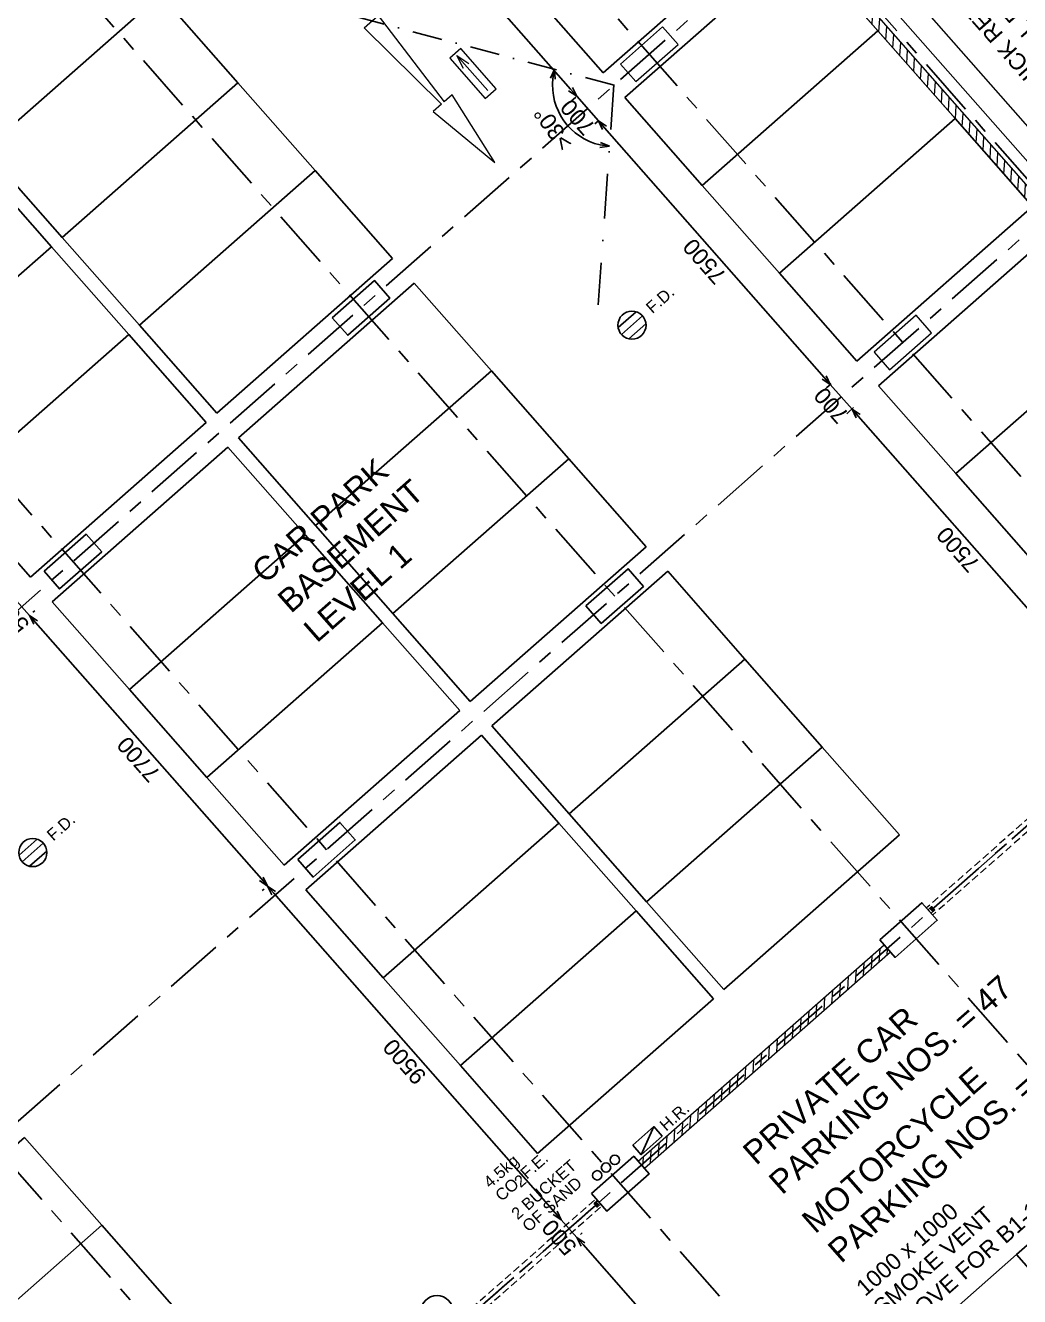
# Model space of a CAD drawing. Header units: millimetres. Extents: x 833681652 to 834427839, y 817425676 to 818089765.
# Drawn here: x 834338984 to 834360221, y 817971130 to 817998280 of the extents above; entities that cross this region are included whole.
import ezdxf

# ---------------------------------------------------------------- set-up
doc = ezdxf.new("R2010")
doc.units = ezdxf.units.MM
doc.header["$LTSCALE"] = 100
for name, pattern in [('DASHDOT2', [12.7, 6.35, -3.175, 0, -3.175]), ('Grid Line', [22.225, 12.7, -3.175, 3.175, -3.175]), ('Hidden', [9.525, 6.35, -3.175])]:
    doc.linetypes.add(name, pattern=pattern)
for name, color, linetype in [('A-COLS', 3, 'Continuous'), ('DLN020__', 6, 'Continuous'), ('DLN030_1', 1, 'Continuous'), ('DLN0401_', 7, 'Continuous'), ('DLN043__Room Name', 7, 'Continuous'), ('DLN220__', 7, 'Continuous'), ('DLN580__', 4, 'Continuous'), ('DLN660', 1, 'Continuous'), ('DLN810__', 1, 'Continuous'), ('HOZE REEL', 1, 'Continuous'), ('MOE', 6, 'DASHDOT2')]:
    doc.layers.add(name, color=color, linetype=linetype)
for name, color, linetype, lineweight in [('A-GENM', 6, 'Continuous', 9), ('A-WALL', 7, 'Continuous', 9), ('A829_ROAD', 1, 'Continuous', 0), ('DLN040__', 3, 'Continuous', 0)]:
    doc.layers.add(name, color=color, linetype=linetype, lineweight=lineweight)
doc.styles.get("Standard").update_dxf_attribs({"font": 'swiss.ttf'})
doc.styles.add('Swis721tBT', font='swissl.ttf')
doc.dimstyles.new('INTDIM350', dxfattribs={"dimtxt": 350, "dimasz": 200, "dimexe": 100, "dimexo": 150, "dimgap": 100, "dimtad": 1, "dimdec": 0, "dimzin": 9, "dimdsep": 46, "dimtxsty": 'Swis721tBT', "dimblk": 'OPEN30', "dimcen": -125, "dimclrd": 256, "dimclre": 256, "dimclrt": 2, "dimaunit": 1, "dimadec": 1, "dimazin": 0, "dimtfac": 0.444444, "dimtdec": 0, "dimtix": 1, "dimtmove": 2, "dimatfit": 3, "dimldrblk": 'OPEN30', "dimfxl": 0, "dimtolj": 1, "dimlwd": -1, "dimlwe": -1, "dimarcsym": 0})
pattern_1 = [(86.3502, (834261331.75, 817978739.76), (-158.42802, 10.10571), [])]

# ---------------------------------------------------------------- blocks, each defined once
blk = doc.blocks.new('DLN_Parking - Parking - 2500 x 5000 _WL_-V2-Car Park_B2_F')
at = {"layer": 'DLN660'}
for p, q in [((2500, 0), (0, 0)), ((0, 0), (0, -5000)), ((2500, -5000), (2500, 0)), ((0, -5000), (2500, -5000))]:
    blk.add_line(p, q, dxfattribs=at)
blk = doc.blocks.new('A05-_14-flat-3')
at = {"layer": 'A829_ROAD'}
for p, q in [((-275, 3909), (275, 3909)), ((-50, 709), (-275, 3909)), ((275, 3909), (50, 709)), ((-375, 709), (0, -1624)), ((-50, 709), (-375, 709)), ((0, -1624), (375, 709)), ((375, 709), (50, 709))]:
    blk.add_line(p, q, dxfattribs=at)
blk = doc.blocks.new('DLN_Parking - Parking - 2500 x 5000 _WL_-1233168-Car Park_B2_F')
at = {"layer": 'DLN660'}
for p, q in [((0, 0), (0, 5000)), ((0, 5000), (2500, 5000)), ((2500, 5000), (2500, 0)), ((2500, 0), (0, 0))]:
    blk.add_line(p, q, dxfattribs=at)
blk = doc.blocks.new('FSHR-V02')
for p, q in [((0, 0), (600, -273)), ((0, 0), (600, 0)), ((0, -273), (0, 0)), ((600, 0), (600, -273)), ((600, -273), (0, -273))]:
    blk.add_line(p, q)
blk = doc.blocks.new('A$C2F682C50')
at = {"layer": 'DLN810__', "color": 6}
for p, q in [((834340351, 818005460), (834339968, 818005123)), ((834340485, 818005373), (834340034, 818004977)), ((834340558, 818005206), (834340191, 818004883))]:
    blk.add_line(p, q, dxfattribs=at)
blk.add_circle((834340260, 818005175), 300, dxfattribs=at)
blk = doc.blocks.new('_Open30')
at = {"color": 0, "linetype": 'ByBlock', "lineweight": -2}
for p, q in [((-1, 0.268), (0, 0)), ((0, 0), (-1, -0.268)), ((0, 0), (-1, 0))]:
    blk.add_line(p, q, dxfattribs=at)
blk = doc.blocks.new('*D224')
at = {"layer": 'Defpoints', "color": 0, "ltscale": 1.5}
for p in [(834340168, 818000032), (834351553, 817997008), (834351559, 817997003), (834350312, 817996584), (834351222, 817992311)]:
    blk.add_point(p, dxfattribs=at)
at = {"layer": 'MOE', "linetype": 'Continuous', "ltscale": 1.5}
blk.add_arc((834351553, 817997005), 1310, 173.8662, 257.2121, dxfattribs=at)
at = {"layer": 'MOE', "ltscale": 1.5, "xscale": 200, "yscale": 200, "zscale": 200}
for p, rotation in [((834350287, 817997341), 79.48702243237364), ((834351461, 817995698), 351.5913424194168)]:
    blk.add_blockref('_Open30', p, dxfattribs=dict(at, rotation=rotation))
at = {"layer": 'MOE', "color": 2, "ltscale": 1.5, "insert": (834350259, 817996081), "char_height": 350, "attachment_point": 5, "rotation": 125.5392, "style": 'Swis721tBT'}
blk.add_mtext('\\A1;>30%%D', dxfattribs=at)
blk = doc.blocks.new('*D239')
at = {"layer": 'Defpoints', "color": 0}
for p in [(834338739, 817986054), (834339069, 817985679), (834339069, 817985679)]:
    blk.add_point(p, dxfattribs=at)
at = {"layer": 'DLN030_1', "linetype": 'Continuous'}
for p, q in [((834338626, 817985955), (834338664, 817985988)), ((834338739, 817986054), (834339069, 817985679)), ((834339182, 817985778), (834339144, 817985745))]:
    blk.add_line(p, q, dxfattribs=at)
at = {"layer": 'DLN030_1', "color": 2, "insert": (834338694, 817985682), "char_height": 350, "attachment_point": 5, "rotation": 131.3503, "style": 'Swis721tBT'}
blk.add_mtext('\\A1;500', dxfattribs=at)
blk = doc.blocks.new('*D240')
at = {"layer": 'Defpoints', "color": 0}
for p in [(834339069, 817985679), (834344156, 817979899), (834344156, 817979899)]:
    blk.add_point(p, dxfattribs=at)
at = {"layer": 'DLN030_1', "linetype": 'Continuous'}
for p, q in [((834339182, 817985778), (834339144, 817985745)), ((834339201, 817985529), (834344024, 817980049)), ((834344043, 817979800), (834344081, 817979833))]:
    blk.add_line(p, q, dxfattribs=at)
at = {"layer": 'DLN030_1', "xscale": 200, "yscale": 200, "zscale": 200}
for p, rotation in [((834339069, 817985679), 131.3502635480299), ((834344156, 817979899), 311.3502635480299)]:
    blk.add_blockref('_Open30', p, dxfattribs=dict(at, rotation=rotation))
at = {"layer": 'DLN030_1', "color": 2, "insert": (834341402, 817982604), "char_height": 350, "attachment_point": 5, "rotation": 131.3503, "style": 'Swis721tBT'}
blk.add_mtext('\\A1;7700', dxfattribs=at)
blk = doc.blocks.new('*D241')
at = {"layer": 'Defpoints', "color": 0}
for p in [(834344156, 817979899), (834350432, 817972767), (834350432, 817972767)]:
    blk.add_point(p, dxfattribs=at)
at = {"layer": 'DLN030_1', "linetype": 'Continuous'}
for p, q in [((834344043, 817979800), (834344081, 817979833)), ((834344288, 817979749), (834350300, 817972917)), ((834350320, 817972668), (834350357, 817972701))]:
    blk.add_line(p, q, dxfattribs=at)
at = {"layer": 'DLN030_1', "xscale": 200, "yscale": 200, "zscale": 200}
for p, rotation in [((834344156, 817979899), 131.3502635480299), ((834350432, 817972767), 311.3502635480299)]:
    blk.add_blockref('_Open30', p, dxfattribs=dict(at, rotation=rotation))
at = {"layer": 'DLN030_1', "color": 2, "insert": (834347084, 817976148), "char_height": 350, "attachment_point": 5, "rotation": 131.3503, "style": 'Swis721tBT'}
blk.add_mtext('\\A1;9500', dxfattribs=at)
blk = doc.blocks.new('*D242')
at = {"layer": 'Defpoints', "color": 0}
for p in [(834350432, 817972767), (834350763, 817972392), (834350763, 817972392)]:
    blk.add_point(p, dxfattribs=at)
at = {"layer": 'DLN030_1', "linetype": 'Continuous'}
for p, q in [((834350320, 817972668), (834350357, 817972701)), ((834350432, 817972767), (834350763, 817972392)), ((834350875, 817972491), (834350838, 817972458))]:
    blk.add_line(p, q, dxfattribs=at)
at = {"layer": 'DLN030_1', "color": 2, "insert": (834350387, 817972395), "char_height": 350, "attachment_point": 5, "rotation": 131.3503, "style": 'Swis721tBT'}
blk.add_mtext('\\A1;500', dxfattribs=at)
blk = doc.blocks.new('*D243')
at = {"layer": 'Defpoints', "color": 0}
for p in [(834350763, 817972392), (834355419, 817967631), (834355156, 817967400)]:
    blk.add_point(p, dxfattribs=at)
at = {"layer": 'DLN030_1', "linetype": 'Continuous'}
for p, q in [((834350875, 817972491), (834350838, 817972458)), ((834350895, 817972242), (834355024, 817967550)), ((834355306, 817967532), (834355081, 817967334))]:
    blk.add_line(p, q, dxfattribs=at)
at = {"layer": 'DLN030_1', "xscale": 200, "yscale": 200, "zscale": 200}
for p, rotation in [((834350763, 817972392), 131.3502635480299), ((834355156, 817967400), 311.3502635480299)]:
    blk.add_blockref('_Open30', p, dxfattribs=dict(at, rotation=rotation))
at = {"layer": 'DLN030_1', "color": 2, "insert": (834352749, 817969711), "char_height": 350, "attachment_point": 5, "rotation": 131.3503, "style": 'Swis721tBT'}
blk.add_mtext('\\A1;6650', dxfattribs=at)
blk = doc.blocks.new('*D274')
at = {"layer": 'Defpoints', "color": 0}
for p in [(834345806, 818002397), (834350761, 817996767), (834350761, 817996767)]:
    blk.add_point(p, dxfattribs=at)
at = {"layer": 'DLN030_1', "linetype": 'Continuous'}
for p, q in [((834345693, 818002298), (834345731, 818002331)), ((834345938, 818002247), (834350629, 817996917)), ((834350648, 817996668), (834350686, 817996701))]:
    blk.add_line(p, q, dxfattribs=at)
at = {"layer": 'DLN030_1', "xscale": 200, "yscale": 200, "zscale": 200}
for p, rotation in [((834345806, 818002397), 131.3502635480299), ((834350761, 817996767), 311.3502635480299)]:
    blk.add_blockref('_Open30', p, dxfattribs=dict(at, rotation=rotation))
at = {"layer": 'DLN030_1', "color": 2, "insert": (834348073, 817999397), "char_height": 350, "attachment_point": 5, "rotation": 131.3503, "style": 'Swis721tBT'}
blk.add_mtext('\\A1;7500', dxfattribs=at)
blk = doc.blocks.new('*D275')
at = {"layer": 'Defpoints', "color": 0}
for p in [(834350854, 817996849), (834351223, 817996241), (834351337, 817996341)]:
    blk.add_point(p, dxfattribs=at)
at = {"layer": 'DLN030_1', "linetype": 'Continuous'}
for p, q in [((834350742, 817996750), (834350686, 817996701)), ((834350761, 817996767), (834351223, 817996241)), ((834351224, 817996242), (834351148, 817996175))]:
    blk.add_line(p, q, dxfattribs=at)
at = {"layer": 'DLN030_1', "color": 2, "insert": (834350782, 817996319), "char_height": 350, "attachment_point": 5, "rotation": 131.3503, "style": 'Swis721tBT'}
blk.add_mtext('\\A1;700', dxfattribs=at)
blk = doc.blocks.new('*D276')
at = {"layer": 'Defpoints', "color": 0}
for p in [(834351337, 817996341), (834356178, 817990611), (834356178, 817990611)]:
    blk.add_point(p, dxfattribs=at)
at = {"layer": 'DLN030_1', "linetype": 'Continuous'}
for p, q in [((834351224, 817996242), (834351148, 817996175)), ((834351355, 817996091), (834356046, 817990761)), ((834356066, 817990512), (834356103, 817990545))]:
    blk.add_line(p, q, dxfattribs=at)
at = {"layer": 'DLN030_1', "xscale": 200, "yscale": 200, "zscale": 200}
for p, rotation in [((834351223, 817996241), 131.3502635480299), ((834356178, 817990611), 311.3502635480299)]:
    blk.add_blockref('_Open30', p, dxfattribs=dict(at, rotation=rotation))
at = {"layer": 'DLN030_1', "color": 2, "insert": (834353491, 817993241), "char_height": 350, "attachment_point": 5, "rotation": 131.3503, "style": 'Swis721tBT'}
blk.add_mtext('\\A1;7500', dxfattribs=at)
blk = doc.blocks.new('*D277')
at = {"layer": 'Defpoints', "color": 0}
for p in [(834356305, 817990723), (834356641, 817990086), (834356787, 817990215)]:
    blk.add_point(p, dxfattribs=at)
at = {"layer": 'DLN030_1', "linetype": 'Continuous'}
for p, q in [((834356193, 817990624), (834356103, 817990545)), ((834356178, 817990611), (834356641, 817990086)), ((834356675, 817990116), (834356566, 817990020))]:
    blk.add_line(p, q, dxfattribs=at)
at = {"layer": 'DLN030_1', "color": 2, "insert": (834356199, 817990164), "char_height": 350, "attachment_point": 5, "rotation": 131.3503, "style": 'Swis721tBT'}
blk.add_mtext('\\A1;700', dxfattribs=at)
blk = doc.blocks.new('*D278')
at = {"layer": 'Defpoints', "color": 0}
for p in [(834356641, 817990086), (834361755, 817984596), (834361596, 817984456)]:
    blk.add_point(p, dxfattribs=at)
at = {"layer": 'DLN030_1', "linetype": 'Continuous'}
for p, q in [((834356528, 817989987), (834356566, 817990020)), ((834356773, 817989936), (834361464, 817984606)), ((834361643, 817984497), (834361521, 817984389))]:
    blk.add_line(p, q, dxfattribs=at)
at = {"layer": 'DLN030_1', "xscale": 200, "yscale": 200, "zscale": 200}
for p, rotation in [((834356641, 817990086), 131.3502635480299), ((834361596, 817984456), 311.3502635480299)]:
    blk.add_blockref('_Open30', p, dxfattribs=dict(at, rotation=rotation))
at = {"layer": 'DLN030_1', "color": 2, "insert": (834358908, 817987086), "char_height": 350, "attachment_point": 5, "rotation": 131.3503, "style": 'Swis721tBT'}
blk.add_mtext('\\A1;7500', dxfattribs=at)
blk = doc.blocks.new('Leader Mark')
blk.add_lwpolyline([(-1141, 156), (0, 156), (0, -156), (-1141, -156)], close=True)
blk.add_leader([(-52, -4), (-1052, -4)], dimstyle='INTDIM350', override={"dimasz": 300, "dimgap": 100, "dimtad": 0, "dimldrblk": 'Open30'})

msp = doc.modelspace()

# ---------------------------------------------------------------- hatches: boundary and pattern name
at = {"layer": 'A-WALL'}
h = msp.add_hatch(dxfattribs=at)
h.set_pattern_fill('ANSI31', scale=50)
h.set_pattern_definition(pattern_1)
h.paths.add_polyline_path([(834365982.3, 817988182.3), (834366132.4, 817988314.4), (834341423.7, 818016390.1), (834341273.6, 818016257.9)])
h = msp.add_hatch(dxfattribs=at)
h.set_pattern_fill('ANSI31', scale=50)
h.set_pattern_definition(pattern_1)
h.paths.add_polyline_path([(834352208.8, 817973862.6), (834357463.6, 817978487.2), (834357331.5, 817978637.4), (834352076.7, 817974012.7)])

# ---------------------------------------------------------------- linework, layer by layer
at = {"layer": 'A-COLS', "lineweight": 18}
for p, q in [((834373935.9, 817980734.9, 0), (834339456.5, 818019912, -0.1)), ((834339080.9, 818019582, -0.1), (834373448.9, 817980531.4)), ((834373448.9, 817980531.4), (834339081.2, 818019581.6, -0.1)), ((834352594.9, 817998247.6), (834351694.1, 817997454.9)), ((834352925.2, 817997872.3), (834352594.9, 817998247.6)), ((834352024.4, 817997079.5), (834352925.2, 817997872.3)), ((834351694.1, 817997454.9), (834352024.4, 817997079.5)), ((834351694.1, 817997454.9), (834352024.4, 817997079.5)), ((834346769.6, 817992454.9), (834346439.3, 817992830.2)), ((834358012.3, 817992092), (834357111.5, 817991299.2)), ((834358342.6, 817991716.7), (834358012.3, 817992092)), ((834357441.8, 817990923.9), (834358342.6, 817991716.7)), ((834357111.5, 817991299.2), (834357441.8, 817990923.9)), ((834357111.5, 817991299.2), (834357441.8, 817990923.9)), ((834357111.5, 817991299.2), (834357441.8, 817990923.9)), ((834339382.8, 817986620), (834339713.2, 817986244.7)), ((834352187, 817986299.3), (834351856.7, 817986674.6)), ((834344800.2, 817980464.4), (834345130.6, 817980089.1)), ((834358463.3, 817979167.8), (834358133, 817979543.1)), ((834351076.5, 817973332.9), (834351406.8, 817972957.6))]:
    msp.add_line(p, q, dxfattribs=at)
at = {"layer": 'A-COLS'}
for points in [[(834345538.4, 817992037.4), (834346439.3, 817992830.2), (834346769.6, 817992454.9), (834345868.8, 817991662.1)], [(834339382.8, 817986620), (834340283.6, 817987412.8), (834340614, 817987037.5), (834339713.2, 817986244.7)], [(834350955.9, 817985881.8), (834351856.7, 817986674.6), (834352187, 817986299.3), (834351286.2, 817985506.5)], [(834344800.2, 817980464.4), (834345701.1, 817981257.2), (834346031.4, 817980881.9), (834345130.6, 817980089.1)], [(834357232.1, 817978750.3), (834358133, 817979543.1), (834358463.3, 817979167.8), (834357562.5, 817978375)], [(834351076.5, 817973332.9), (834351977.3, 817974125.7), (834352307.7, 817973750.3), (834351406.8, 817972957.6)]]:
    msp.add_lwpolyline(points, close=True, dxfattribs=at)
at = {"layer": 'A-WALL'}
for p, q in [((834340101.9, 818017892.1), (834373108, 817980388.4)), ((834343783.8, 818013405.7, -0.1), (834372913.2, 817980307, -0.1))]:
    msp.add_line(p, q, dxfattribs=at)
at = {"layer": 'A-WALL', "linetype": 'Hidden', "ltscale": 0.25}
for p, q in [((834363486.8, 817984055.1), (834358232, 817979430.5)), ((834363619, 817983905), (834358364.2, 817979280.4)), ((834351138.1, 817973187.3), (834344982.5, 817967769.8)), ((834351270.2, 817973037.1), (834345114.6, 817967619.7))]:
    msp.add_line(p, q, dxfattribs=at)
at = {"layer": 'A-WALL', "lineweight": 18}
for p, q in [((834357331.2, 817978637.7, -0.1), (834352076.4, 817974013.1, -0.1)), ((834357463.4, 817978487.6, -0.1), (834352208.6, 817973863, -0.1))]:
    msp.add_line(p, q, dxfattribs=at)
at = {"layer": 'DLN020__', "linetype": 'Grid Line'}
for p, q in [((834382561.3, 817969798.3), (834318796.6, 818042251.8)), ((834379333.4, 817966957.5), (834315568.7, 818039411)), ((834373177.8, 817961540), (834309413.1, 818033993.6)), ((834367022.1, 817956122.6), (834303257.4, 818028576.2)), ((834359890.6, 817949846.4), (834296125.9, 818022299.9)), ((834360993.7, 818005306.2), (834291655.9, 817944283.7)), ((834366411.1, 817999150.6), (834297073.2, 817938128)), ((834372687.4, 817992019.1), (834303349.5, 817930996.4))]:
    msp.add_line(p, q, dxfattribs=at)
at = {"layer": 'DLN0401_', "color": 0}
msp.add_circle((834347776.8, 817970800.6), 350, dxfattribs=at)
at = {"layer": 'DLN220__', "color": 3, "linetype": 'Hidden', "ltscale": 0.5}
for p, q in [((834363515.4, 817983947), (834358335.6, 817979388.5)), ((834351204.1, 817973112.2), (834345048.5, 817967694.8))]:
    msp.add_line(p, q, dxfattribs=at)
at = {"layer": 'DLN220__'}
for points in [[(834358265.1, 817979393), (834358340.2, 817979459), (834358356.7, 817979440.3), (834358319.1, 817979407.2), (834358352.2, 817979369.7), (834358389.7, 817979402.7), (834358406.2, 817979384), (834358331.1, 817979317.9)], [(834351208.6, 817973182.8), (834351133.6, 817973116.7), (834351150.1, 817973097.9), (834351187.6, 817973131), (834351220.7, 817973093.4), (834351183.1, 817973060.4), (834351199.6, 817973041.6), (834351274.7, 817973107.7)]]:
    msp.add_lwpolyline(points, close=True, dxfattribs=at)
at = {"layer": 'DLN580__'}
for centre in [(834351386.3, 817973884.3, 0), (834351386.3, 817973884.3, 0), (834351574, 817974049.5, 0), (834351574, 817974049.5, 0), (834351198.7, 817973719.1, 0), (834351198.7, 817973719.1, 0)]:
    msp.add_circle(centre, 100, dxfattribs=at)
at = {"layer": 'MOE'}
msp.add_lwpolyline([(834351558.9, 817997002.9), (834340167.5, 818000032.3), (834323414, 817993524.9), (834318116.2, 817991175.9)], dxfattribs=at)
at = {"layer": 'MOE', "ltscale": 1.5}
msp.add_lwpolyline([(834351553, 817997008.4), (834351222.1, 817992311.1)], dxfattribs=at)

# ---------------------------------------------------------------- block references
at = {"layer": 'A-GENM', "xscale": -1, "rotation": 311.3502637035565}
msp.add_blockref('Leader Mark', (834348170.2, 817997680.3, -0.1), dxfattribs=at)
at = {"layer": 'DLN580__', "xscale": -1, "rotation": 41.35026351806896}
msp.add_blockref('FSHR-V02', (834352408.3, 817974760.1, -0.1), dxfattribs=at)
at = {"layer": 'DLN660', "xscale": -1}
for name, p, rotation in [('DLN_Parking - Parking - 2500 x 5000 _WL_-V2-Car Park_B2_F', (834349676.1, 817999142.4), 131.3502635479386), ('DLN_Parking - Parking - 2500 x 5000 _WL_-V2-Car Park_B2_F', (834338115.2, 817995628.5), 131.3502635479248), ('DLN_Parking - Parking - 2500 x 5000 _WL_-V2-Car Park_B2_F', (834339766.9, 817993751.8), 131.3502635479248), ('DLN_Parking - Parking - 2500 x 5000 _WL_-V2-Car Park_B2_F', (834334136.6, 817992127), 131.3502635479248), ('DLN_Parking - Parking - 2500 x 5000 _WL_-V2-Car Park_B2_F', (834341418.5, 817991875.1), 131.3502635479248), ('DLN_Parking - Parking - 2500 x 5000 _WL_-V2-Car Park_B2_F', (834357207.6, 817990584.6), 131.3502635479254), ('DLN_Parking - Parking - 2500 x 5000 _WL_-V2-Car Park_B2_F', (834335788.2, 817990250.3), 131.3502635479248), ('DLN_Parking - Parking - 2500 x 5000 _WL_-V2-Car Park_B2_F', (834358859.2, 817988707.9), 131.3502635479254), ('DLN_Parking - Parking - 2500 x 5000 _WL_-V2-Car Park_B2_F', (834337439.9, 817988373.6), 131.3502635479248), ('DLN_Parking - Parking - 2500 x 5000 _WL_-V2-Car Park_B2_F', (834348950.1, 817983317.3), 131.3502635478928), ('DLN_Parking - Parking - 2500 x 5000 _WL_-V2-Car Park_B2_F', (834350601.7, 817981440.6), 131.3502635478928), ('DLN_Parking - Parking - 2500 x 5000 _WL_-V2-Car Park_B2_F', (834344971.4, 817979815.8), 131.3502635478928), ('DLN_Parking - Parking - 2500 x 5000 _WL_-V2-Car Park_B2_F', (834352253.4, 817979563.9), 131.3502635478928), ('DLN_Parking - Parking - 2500 x 5000 _WL_-V2-Car Park_B2_F', (834346623.1, 817977939.1), 131.3502635478928), ('DLN_Parking - Parking - 2500 x 5000 _WL_-V2-Car Park_B2_F', (834348274.7, 817976062.4), 131.3502635478928), ('DLN_Parking - Parking - 2500 x 5000 _WL_-V2-Car Park_B2_F', (834335212.5, 817971227.2), 131.3502635479272), ('DLN_Parking - Parking - 2500 x 5000 _WL_-1233168-Car Park_B2_F', (834365332.3, 817969924.8), 41.35026349907999), ('DLN_Parking - Parking - 2500 x 5000 _WL_-V2-Car Park_B2_F', (834336864.2, 817969350.5), 131.3502635479272), ('DLN_Parking - Parking - 2500 x 5000 _WL_-1233168-Car Park_B2_F', (834363455.6, 817968273.1), 41.35026349907999)]:
    msp.add_blockref(name, p, dxfattribs=dict(at, rotation=rotation))
at = {"layer": 'DLN660', "rotation": 131.3502635479143}
for p in [(834353441.8, 817994863.5), (834355093.5, 817992986.8), (834356745.1, 817991110), (834345184.3, 817987596.2), (834346835.9, 817985719.5), (834341205.7, 817984094.7), (834348487.6, 817983842.8), (834342857.3, 817982218), (834344509, 817980341.3)]:
    msp.add_blockref('DLN_Parking - Parking - 2500 x 5000 _WL_-V2-Car Park_B2_F', p, dxfattribs=at)
at = {"layer": 'DLN810__', "color": 4, "xscale": 0.7229092483945704, "yscale": 0.7229092483945704, "zscale": 0.7229092483945704, "rotation": 41.35026353979185}
msp.add_blockref('A05-_14-flat-3', (834348238, 817996235.5), dxfattribs=at)
at = {"layer": 'HOZE REEL', "rotation": 6.771992559802584e-05}
for p in [(12647.8, -14283.8), (-151.3, -25548.1)]:
    msp.add_blockref('A$C2F682C50', p, dxfattribs=at)

# ---------------------------------------------------------------- texts
at = {"layer": 'DLN040__', "insert": (834361851.3, 817995340), "char_height": 350, "width": 8442.497, "attachment_point": 1, "rotation": 131.35026}
msp.add_mtext('500MM THICK RETAINING WALL TO STRUCTURAL ENGINEERS DETAILS', dxfattribs=at)
at = {"layer": 'DLN040__', "char_height": 500, "attachment_point": 1, "rotation": 41.35026, "line_spacing_factor": 1.00667}
for s, insert, width in [('PRIVATE CAR \\PPARKING NOS. = 47', (834354259.7, 817974290.4, 0.1), 12433.23), ('MOTORCYCLE \\PPARKING NOS. = 4', (834355520.5, 817972828.5, 0.2), 20888.169)]:
    msp.add_mtext(s, dxfattribs=dict(at, insert=insert, width=width))
at = {"layer": 'DLN040__', "char_height": 350, "attachment_point": 1, "rotation": 41.35026}
for s, width, insert in [('1000 x 1000', 3761.783, (834356690.7, 817971382.6, 0.1)), ('SMOKE VENT ABOVE FOR B1-1', 4327.783, (834357057.7, 817970965.6, 0.1))]:
    msp.add_mtext_dynamic_manual_height_columns(s, width=width, gutter_width=1, heights=[0], dxfattribs=dict(at, insert=insert))
at = {"layer": 'DLN043__Room Name', "insert": (834343769.6, 817986711, 0.1), "char_height": 500, "width": 11358.224, "attachment_point": 1, "rotation": 41.35026, "line_spacing_factor": 1.00667}
msp.add_mtext('CAR PARK \\PBASEMENT \\PLEVEL 1', dxfattribs=at)
at = {"layer": 'DLN580__', "style": 'Swis721tBT'}
for s, p in [('4.5kg', (834348907.8, 817973431.5, 0.1)), ('CO  F.E.', (834349155.9, 817973149.6, 0.1)), ('2 BUCKET', (834349499.1, 817972759.7, 0.1)), ('2', (834349561.5, 817973443, 0.1)), ('OF SAND', (834349733, 817972493.9, 0.1))]:
    msp.add_text(s, height=250, rotation=41.3502, dxfattribs=at).set_placement(p)
at = {"layer": 'DLN580__', "insert": (834352503.9, 817974837.4, -0.1), "char_height": 250, "attachment_point": 1, "rotation": 41.41814}
msp.add_mtext_dynamic_manual_height_columns('H.R.', width=4603.783, gutter_width=1, heights=[0], dxfattribs=at)
at = {"layer": 'HOZE REEL', "color": 6, "char_height": 250, "attachment_point": 1, "rotation": 41.41814}
for insert in [(834352211.9, 817992298.8), (834339412.8, 817981034.6)]:
    msp.add_mtext_dynamic_manual_height_columns('F.D.', width=4603.783, gutter_width=1, heights=[0], dxfattribs=dict(at, insert=insert))

# ---------------------------------------------------------------- dimensions: what is measured, and where the dimension line sits
at = {"layer": 'DLN030_1'}
for base, p1, p2, picture, middle in [((834350760.9, 817996766.8), (834345805.9, 818002396.9), (834350760.9, 817996766.8), '*D274', (834348073.3, 817999396.9)), ((834351223.3, 817996241.3), (834350854.5, 817996849.2), (834351336.5, 817996340.9), '*D275', (834350782, 817996319.1)), ((834356178.3, 817990611.2), (834351336.5, 817996340.9), (834356178.3, 817990611.2), '*D276', (834353490.7, 817993241.3)), ((834356640.7, 817990085.7), (834356305.3, 817990723), (834356787.4, 817990214.8), '*D277', (834356199.4, 817990163.5)), ((834361595.7, 817984455.5), (834356640.7, 817990085.7), (834361755.3, 817984596), '*D278', (834358908.1, 817987085.7)), ((834339069, 817985679.1, 0), (834338738.6, 817986054.5, 0), (834339069, 817985679.1, 0), '*D239', (834338693.7, 817985681.9, 0)), ((834344156.1, 817979898.9, 0), (834339069, 817985679.1, 0), (834344156.1, 817979898.9, 0), '*D240', (834341402.4, 817982604.1, 0)), ((834350432.3, 817972767.4, 0), (834344156.1, 817979898.9, 0), (834350432.3, 817972767.4, 0), '*D241', (834347084.1, 817976148.2, 0)), ((834350762.7, 817972392, 0), (834350432.3, 817972767.4, 0), (834350762.7, 817972392, 0), '*D242', (834350387.4, 817972394.8, 0)), ((834355156, 817967400, 0), (834350762.7, 817972392, 0), (834355418.8, 817967631.2, 0), '*D243', (834352749.3, 817969711.1, 0))]:
    dim = msp.add_linear_dim(base=base, p1=p1, p2=p2, angle=131.35026, dimstyle='INTDIM350', dxfattribs=at)
    dim.commit()
    dim.dimension.update_dxf_attribs({"geometry": picture, "text_midpoint": middle})
at = {"layer": 'MOE', "color": 2, "ltscale": 1.5}
dim = msp.add_angular_dim_2l(base=(834350312.4, 817996584.1), line1=((834351558.9, 817997002.9), (834340167.5, 818000032.3)), line2=((834351553, 817997008.4), (834351222.1, 817992311.1)), text='>30%%D', dimstyle='INTDIM350', dxfattribs=at)
dim.commit()
dim.dimension.update_dxf_attribs({"geometry": '*D224', "text_midpoint": (834350259.3, 817996080.7)})

doc.saveas('drawing.dxf')
